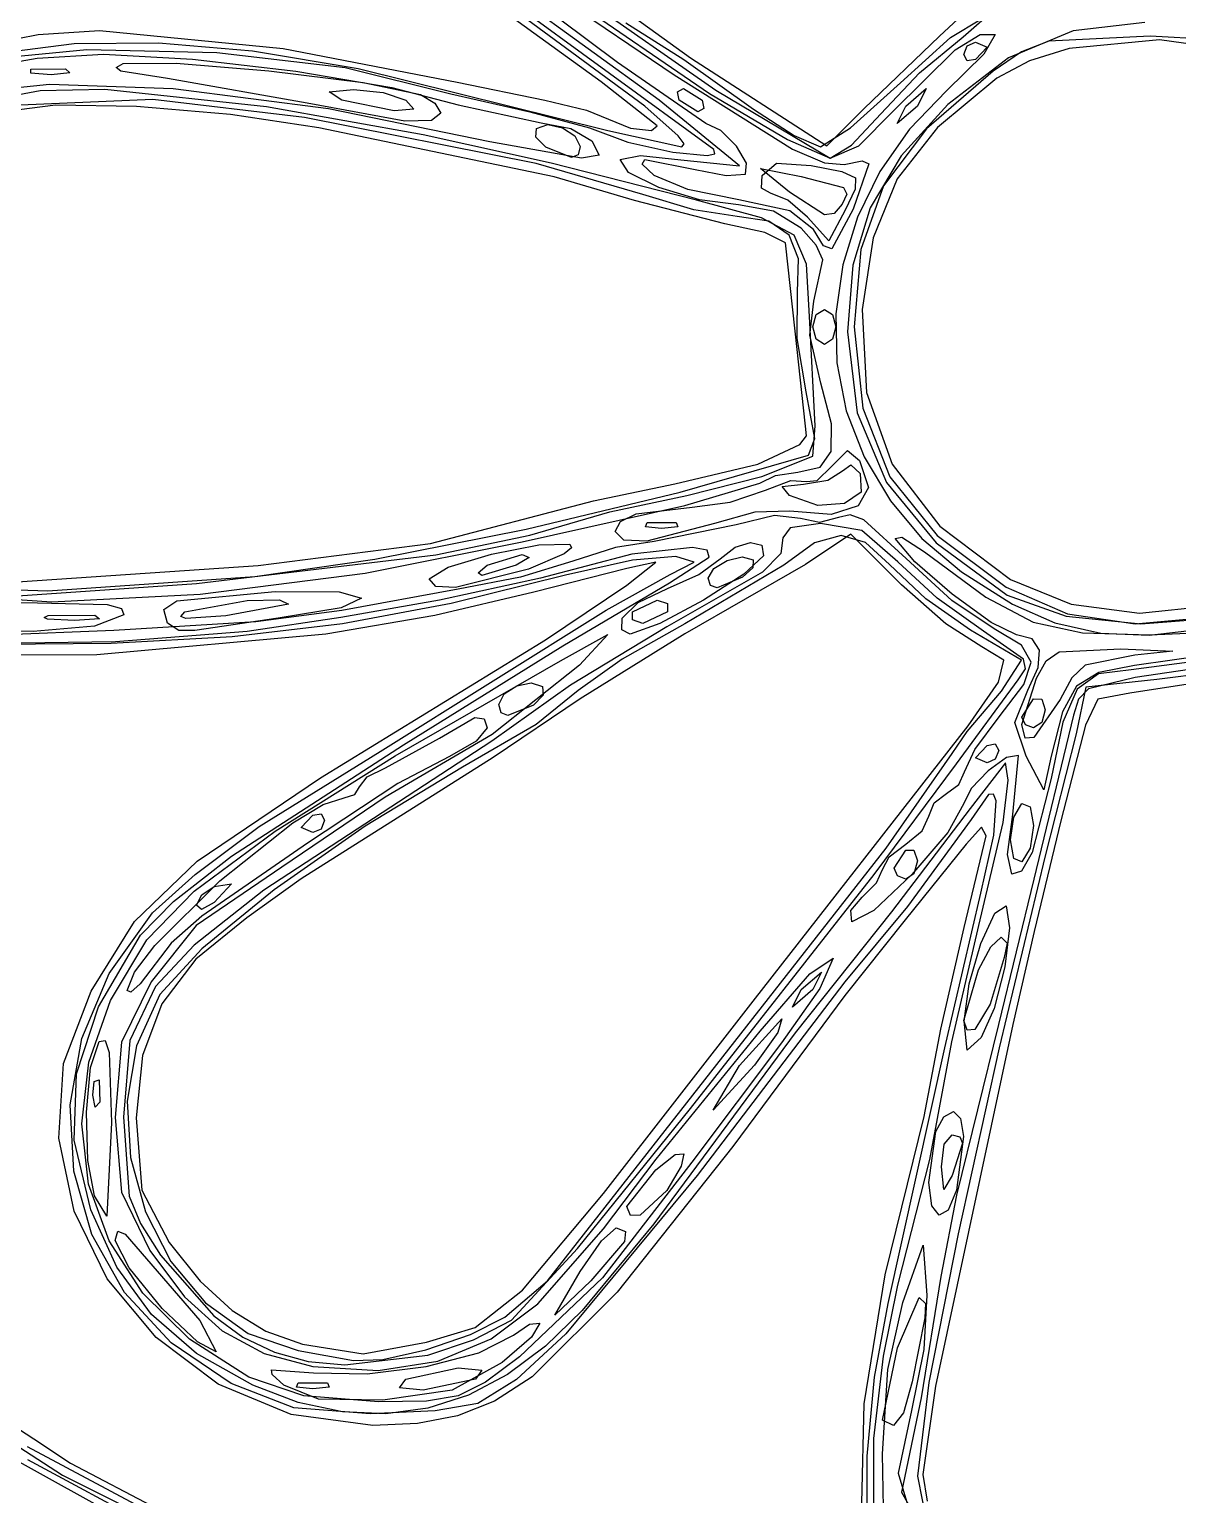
# Model space of a CAD drawing. Extents: x 3 to 111, y 1 to 177.
# Drawn here: x 28.11 to 55.99, y 115.44 to 151.02 of the extents above; entities that cross this region are included whole.
import ezdxf

# ---------------------------------------------------------------- set-up
doc = ezdxf.new("R2010")
doc.units = 0

msp = doc.modelspace()

# ---------------------------------------------------------------- linework, layer by layer
at = {"layer": 'Layer 1', "color": 4}
for p, q in [((41.992914, 149.738915), (36.027864, 154.062581)), ((44.732222, 148.102738), (37.017506, 153.720761)), ((39.652222, 153.113162), (44.777165, 149.541763)), ((39.638214, 152.706733), (43.763173, 149.915234)), ((40.931414, 152.65492), (44.167189, 150.325807)), ((42.388832, 150.212778), (40.03778, 151.976667)), ((40.587041, 152.224067), (44.625168, 149.455507)), ((50.210596, 150.850437), (51.357773, 151.921133)), ((43.056025, 149.153204), (39.788194, 151.553333)), ((43.404848, 149.294237), (39.899483, 151.835556)), ((50.785183, 150.837509), (51.928889, 151.839648)), ((50.478858, 150.815146), (51.229469, 151.271111)), ((26.872801, 150.609962), (28.324877, 150.890846)), ((28.324877, 150.890846), (29.81518, 150.986544)), ((29.81518, 150.986544), (34.272197, 150.550693)), ((42.592856, 151.176481), (44.003968, 150.280407)), ((48.368458, 149.086547), (50.210596, 150.850437)), ((49.726118, 149.960423), (50.785183, 150.837509)), ((50.585933, 150.521973), (51.192849, 150.888275)), ((51.192849, 150.888275), (51.557981, 150.889426)), ((51.557981, 150.889426), (51.283778, 150.414453)), ((53.449819, 150.977448), (51.884746, 150.320969)), ((55.319871, 150.847778), (52.860473, 150.725562)), ((55.193716, 151.181856), (53.449819, 150.977448)), ((57.818391, 150.716962), (55.319871, 150.847778)), ((26.81111, 150.2606), (29.507645, 150.525839)), ((27.360843, 150.441391), (29.201451, 150.674809)), ((29.201451, 150.674809), (31.248251, 150.691507)), ((29.507645, 150.525839), (32.66433, 150.455886)), ((31.248251, 150.691507), (33.534077, 150.490084)), ((33.534077, 150.490084), (36.091766, 150.06914)), ((34.272197, 150.550693), (38.497631, 149.73114)), ((49.07648, 149.017996), (50.585933, 150.521973)), ((49.260049, 149.718889), (50.478858, 150.815146)), ((50.8, 150.407788), (50.882903, 150.618871)), ((50.882903, 150.618871), (51.082222, 150.706667)), ((51.082222, 150.706667), (51.364444, 150.582212)), ((51.364444, 150.582212), (51.082222, 150.283333)), ((52.860473, 150.725562), (52.199197, 150.47216)), ((53.352705, 150.548376), (52.393654, 150.253195)), ((55.546136, 150.758113), (53.352705, 150.548376)), ((57.717996, 150.46755), (55.546136, 150.758113)), ((26.737368, 150.041089), (28.306202, 150.313525)), ((28.306202, 150.313525), (29.915556, 150.412154)), ((29.915556, 150.412154), (32.070159, 150.292725)), ((30.218699, 150.092172), (30.392711, 150.183175)), ((30.392711, 150.183175), (31.676254, 150.194896)), ((31.676254, 150.194896), (33.92757, 150.010105)), ((32.070159, 150.292725), (34.581248, 149.996618)), ((32.66433, 150.455886), (35.778415, 150.086002)), ((44.532316, 148.731111), (42.388832, 150.212778)), ((44.003968, 150.280407), (45.691789, 149.080962)), ((44.167189, 150.325807), (47.469527, 148.187831)), ((51.283778, 150.414453), (50.377485, 149.519538)), ((51.884746, 150.320969), (50.410847, 149.189615)), ((50.882903, 150.247942), (50.8, 150.407788)), ((50.8, 150.407788), (50.8, 150.407788)), ((51.082222, 150.283333), (50.882903, 150.247942)), ((52.199197, 150.47216), (51.514866, 150.001111)), ((52.393654, 150.253195), (51.604116, 149.829701)), ((28.146295, 150.045121), (28.992963, 150.055563)), ((28.146295, 150.045107), (28.146295, 150.045121)), ((28.149648, 149.948906), (28.146295, 150.045107)), ((28.645556, 149.915005), (28.149648, 149.948906)), ((29.096857, 149.960608), (28.645556, 149.915005)), ((28.992963, 150.055563), (29.096857, 149.960608)), ((30.336094, 150.00261), (30.218699, 150.092172)), ((31.467778, 149.820159), (30.336094, 150.00261)), ((34.854444, 149.220674), (31.467778, 149.820159)), ((33.92757, 150.010105), (36.214806, 149.725234)), ((34.581248, 149.996618), (36.911435, 149.600652)), ((35.778415, 150.086002), (38.34715, 149.451452)), ((36.091766, 150.06914), (42.154074, 148.563087)), ((43.763173, 149.915234), (46.642, 148.10951)), ((48.785913, 148.964684), (49.726118, 149.960423)), ((51.514866, 150.001111), (49.890921, 148.597135)), ((51.604116, 149.829701), (50.158429, 148.633037)), ((28.373907, 149.523868), (27.318279, 149.324946)), ((28.604868, 149.673893), (27.592284, 149.568441)), ((29.948085, 149.554361), (28.373907, 149.523868)), ((31.60061, 149.569493), (28.604868, 149.673893)), ((33.866667, 149.133077), (29.948085, 149.554361)), ((35.371591, 149.089496), (31.60061, 149.569493)), ((35.387895, 149.497685), (35.983333, 149.55362)), ((35.701111, 149.295556), (35.387895, 149.497685)), ((35.983333, 149.55362), (36.705646, 149.48421)), ((36.214806, 149.725234), (37.606111, 149.436712)), ((36.705646, 149.48421), (37.253333, 149.295556)), ((36.911435, 149.600652), (38.523333, 149.181648)), ((37.606111, 149.436712), (37.95492, 149.220338)), ((38.34715, 149.451452), (40.266166, 149.013333)), ((38.497631, 149.73114), (40.628409, 149.295556)), ((43.357117, 148.672852), (41.992914, 149.738915)), ((43.845273, 149.494875), (43.993356, 149.577778)), ((43.885556, 149.295556), (43.845273, 149.494875)), ((43.993356, 149.577778), (44.45, 149.295556)), ((44.625168, 149.455507), (46.521136, 148.33798)), ((44.777165, 149.541763), (47.554165, 147.884444)), ((48.050074, 148.622632), (49.260049, 149.718889)), ((49.260049, 149.718889), (49.260049, 149.718889)), ((49.388889, 149.154444), (49.881336, 149.577778)), ((50.377485, 149.519538), (49.482807, 148.596265)), ((49.881336, 149.577778), (49.671111, 149.154444)), ((28.745699, 149.173481), (27.546137, 149.024659)), ((31.108609, 149.30979), (27.900797, 149.172011)), ((30.712311, 149.140078), (28.745699, 149.173481)), ((32.993469, 148.948425), (30.712311, 149.140078)), ((34.790784, 148.874328), (31.108609, 149.30979)), ((37.676667, 148.452541), (33.866667, 149.133077)), ((37.23199, 148.786177), (34.854444, 149.220674)), ((34.854444, 149.220674), (34.854444, 149.220674)), ((39.295183, 148.287675), (35.371591, 149.089496)), ((36.971111, 149.037492), (35.701111, 149.295556)), ((35.701111, 149.295556), (35.701111, 149.295556)), ((37.445871, 149.08108), (36.971111, 149.037492)), ((37.253333, 149.295556), (37.445871, 149.08108)), ((37.95492, 149.220338), (38.1, 148.983138)), ((38.523333, 149.181648), (40.534889, 148.743498)), ((40.628409, 149.295556), (41.641889, 149.049771)), ((43.864951, 148.430785), (43.056025, 149.153204)), ((45.351666, 147.704243), (43.404848, 149.294237)), ((44.3422, 149.013333), (43.885556, 149.295556)), ((43.885556, 149.295556), (43.885556, 149.295556)), ((44.490283, 149.096236), (44.3422, 149.013333)), ((44.45, 149.295556), (44.490283, 149.096236)), ((45.691789, 149.080962), (46.68252, 148.435241)), ((47.469527, 148.187831), (48.368458, 149.086547)), ((48.368458, 149.086547), (48.368458, 149.086547)), ((49.671111, 149.154444), (49.178664, 148.731111)), ((49.178664, 148.731111), (49.388889, 149.154444)), ((50.410847, 149.189615), (49.274926, 147.947029)), ((49.388889, 149.154444), (49.388889, 149.154444)), ((35.136667, 148.622495), (32.993469, 148.948425)), ((40.415708, 147.755331), (34.790784, 148.874328)), ((37.87592, 148.804171), (37.23199, 148.786177)), ((38.1, 148.983138), (37.87592, 148.804171)), ((40.266166, 149.013333), (41.712348, 148.623373)), ((40.424334, 148.60951), (40.699278, 148.701805)), ((40.534889, 148.743498), (41.261475, 148.6104)), ((40.699278, 148.701805), (41.052349, 148.625771)), ((41.641889, 149.049771), (42.709704, 148.619578)), ((44.898567, 148.562787), (44.532316, 148.731111)), ((48.071166, 148.201765), (48.785913, 148.964684)), ((48.246659, 148.191074), (49.07648, 149.017996)), ((48.785913, 148.964684), (48.785913, 148.964684)), ((40.854164, 147.438585), (35.136667, 148.622495)), ((40.781111, 147.769975), (37.676667, 148.452541)), ((40.411167, 148.397262), (40.424334, 148.60951)), ((40.648173, 148.155632), (40.411167, 148.397262)), ((41.052349, 148.625771), (41.356995, 148.433106)), ((41.261475, 148.6104), (41.768889, 148.307778)), ((41.356995, 148.433106), (41.486667, 148.175512)), ((41.712348, 148.623373), (42.643614, 148.280535)), ((42.154074, 148.563087), (43.95192, 148.166667)), ((42.709704, 148.619578), (43.220379, 148.556243)), ((43.220379, 148.556243), (43.357117, 148.672852)), ((44.006741, 148.234882), (43.864951, 148.430785)), ((45.276346, 148.179429), (44.898567, 148.562787)), ((46.68252, 148.435241), (47.320702, 148.166667)), ((47.320702, 148.166667), (48.050074, 148.622632)), ((49.482807, 148.596265), (48.760704, 147.567389)), ((49.890921, 148.597135), (48.851088, 147.213177)), ((50.158429, 148.633037), (49.181429, 147.385149)), ((41.516963, 147.884444), (39.295183, 148.287675)), ((41.272287, 147.901592), (40.648173, 148.155643)), ((40.648173, 148.155643), (40.648173, 148.155632)), ((41.486667, 148.175512), (41.432477, 147.972598)), ((41.768889, 148.307778), (41.942137, 147.96342)), ((42.643614, 148.280535), (43.731052, 148.032296)), ((43.731052, 148.032296), (44.564106, 147.949437)), ((43.95192, 148.166667), (44.006741, 148.234882)), ((44.564106, 147.949437), (44.756941, 147.992143)), ((44.756941, 147.992143), (44.732222, 148.102738)), ((45.523116, 147.763462), (45.276346, 148.179429)), ((46.521136, 148.33798), (47.554492, 147.884444)), ((46.642, 148.10951), (47.41795, 147.771628)), ((47.554165, 147.884444), (48.071166, 148.201765)), ((47.554492, 147.884444), (48.246659, 148.191074)), ((43.005968, 147.008878), (40.415708, 147.755331)), ((44.308889, 146.867158), (40.781111, 147.769975)), ((41.432477, 147.972598), (41.272287, 147.901592)), ((41.942137, 147.96342), (41.516963, 147.884444)), ((42.45781, 147.857532), (42.950152, 147.953224)), ((42.659728, 147.539445), (42.45781, 147.857532)), ((42.950152, 147.953224), (43.927116, 147.848755)), ((42.9912, 147.742627), (43.057125, 147.857158)), ((43.282116, 147.4685), (42.9912, 147.742627)), ((43.057125, 147.857158), (44.280376, 147.610398)), ((43.927116, 147.848755), (45.351666, 147.704243)), ((45.496342, 147.497306), (45.523116, 147.763462)), ((46.566667, 147.06033), (45.861111, 147.634774)), ((45.861111, 147.634774), (46.848889, 147.444418)), ((45.902713, 147.467757), (46.252543, 147.765613)), ((46.252543, 147.765613), (47.093299, 147.71254)), ((47.093299, 147.71254), (47.836378, 147.567168)), ((47.41795, 147.771628), (47.897519, 147.733388)), ((47.897519, 147.733388), (48.330254, 147.827422)), ((48.496343, 147.749891), (48.115101, 146.648909)), ((48.330254, 147.827422), (48.496343, 147.749891)), ((49.274926, 147.947029), (48.522531, 146.684756)), ((42.803984, 146.860336), (40.854164, 147.438585)), ((43.396005, 147.176852), (42.659728, 147.539445)), ((44.102263, 147.131312), (43.282116, 147.4685)), ((44.280376, 147.610398), (45.031727, 147.464134)), ((45.031727, 147.464134), (45.496342, 147.497306)), ((45.888456, 147.158762), (45.902713, 147.467757)), ((46.848889, 147.444418), (47.877968, 147.17292)), ((47.836378, 147.567168), (48.165562, 147.4109)), ((48.165562, 147.4109), (48.163911, 147.133854)), ((48.760704, 147.567389), (48.217054, 146.459052)), ((49.181429, 147.385149), (48.597615, 145.956563)), ((44.24827, 146.63065), (43.005968, 147.008878)), ((44.381516, 146.879105), (43.396005, 147.176852)), ((45.336237, 146.87951), (44.102263, 147.131312)), ((46.108451, 147.037778), (45.888456, 147.158762)), ((46.523855, 146.868081), (46.108451, 147.037778)), ((47.413452, 146.512781), (46.566667, 147.06033)), ((46.566667, 147.06033), (46.566667, 147.06033)), ((47.959214, 147.01382), (47.848272, 146.774332)), ((47.877968, 147.17292), (47.959214, 147.01382)), ((48.163911, 147.133854), (47.914481, 146.626148)), ((48.851088, 147.213177), (48.298341, 145.670964)), ((44.998911, 146.290592), (42.803984, 146.860336)), ((45.299746, 146.473333), (44.24827, 146.63065)), ((45.88621, 146.440825), (44.308889, 146.867158)), ((45.331132, 146.755556), (44.381516, 146.879105)), ((46.178275, 146.60145), (45.331132, 146.755556)), ((46.571022, 146.608246), (45.336237, 146.87951)), ((46.848889, 146.191111), (46.178275, 146.60145)), ((47.001989, 146.460086), (46.523855, 146.868081)), ((47.149049, 146.157592), (46.571022, 146.608246)), ((47.914481, 146.626148), (47.524791, 145.882397)), ((48.115101, 146.648909), (47.593984, 145.690615)), ((47.848272, 146.774332), (47.652231, 146.549142)), ((48.522531, 146.684756), (48.106027, 145.294708)), ((45.96787, 146.083485), (44.998911, 146.290592)), ((46.061672, 146.361707), (45.299746, 146.473333)), ((46.683987, 146.01875), (45.88621, 146.440825)), ((46.55561, 146.022239), (46.061672, 146.361707)), ((47.524791, 145.882397), (47.001989, 146.460086)), ((47.001989, 146.460086), (47.001989, 146.460086)), ((47.652231, 146.549142), (47.413452, 146.512781)), ((48.217054, 146.459052), (47.857734, 145.297395)), ((46.470638, 145.835943), (45.96787, 146.083485)), ((46.787022, 145.448049), (46.55561, 146.022239)), ((46.980009, 145.315011), (46.683987, 146.01875)), ((47.216962, 145.779333), (46.848889, 146.191111)), ((47.395077, 145.76277), (47.149049, 146.157592)), ((47.149049, 146.157592), (47.149049, 146.157592)), ((48.597615, 145.956563), (48.331481, 144.217805)), ((46.700877, 143.688139), (46.470638, 145.835943)), ((47.377348, 145.424008), (47.216962, 145.779333)), ((47.593984, 145.690615), (47.395077, 145.76277)), ((48.298341, 145.670964), (48.135653, 143.792222)), ((46.761372, 144.632257), (46.787022, 145.448049)), ((47.052066, 144.043685), (46.980009, 145.315011)), ((47.155086, 144.419726), (47.377348, 145.424008)), ((47.857734, 145.297395), (47.688621, 144.10856)), ((48.106027, 145.294708), (47.977778, 143.668798)), ((46.756865, 143.513456), (46.761372, 144.632257)), ((47.06349, 143.588017), (47.155086, 144.419726)), ((47.131111, 143.792222), (47.214014, 144.091201)), ((47.214014, 144.091201), (47.413333, 144.215556)), ((47.413333, 144.215556), (47.612653, 144.091201)), ((47.612653, 144.091201), (47.695556, 143.792222)), ((47.688621, 144.10856), (47.715592, 142.91869)), ((48.331481, 144.217805), (48.437491, 142.202985)), ((47.193177, 141.393333), (47.052066, 144.043685)), ((47.214014, 143.493243), (47.131111, 143.792222)), ((47.131111, 143.792222), (47.131111, 143.792222)), ((47.695556, 143.792222), (47.612653, 143.493243)), ((48.135653, 143.792222), (48.34661, 141.818058)), ((46.953458, 141.381311), (46.700877, 143.688139)), ((46.971545, 142.213274), (46.756865, 143.513456)), ((47.328147, 142.43037), (47.06349, 143.588017)), ((47.413333, 143.368889), (47.214014, 143.493243)), ((47.612653, 143.493243), (47.413333, 143.368889)), ((47.977778, 143.668798), (48.209578, 141.710186)), ((47.715592, 142.91869), (47.944525, 141.753926)), ((47.583026, 141.440485), (47.328147, 142.43037)), ((47.185786, 141.085097), (46.971545, 142.213274)), ((48.437491, 142.202985), (49.061654, 140.458515)), ((47.944525, 141.753926), (48.381296, 140.64041)), ((48.209578, 141.710186), (48.918772, 140.015404)), ((48.34661, 141.818058), (49.005466, 140.151895)), ((46.978927, 141.149861), (46.953458, 141.381311)), ((47.131111, 140.650491), (47.193177, 141.393333)), ((47.580292, 140.768333), (47.583026, 141.440485)), ((45.798288, 140.462691), (46.815062, 140.93565)), ((46.815062, 140.93565), (46.978927, 141.149861)), ((47.025046, 140.678425), (47.185786, 141.085097)), ((43.911376, 139.777422), (47.025046, 140.678425)), ((45.897202, 140.156602), (47.131111, 140.650491)), ((47.312718, 140.385717), (47.580292, 140.768333)), ((47.588664, 140.404624), (47.974248, 140.791514)), ((47.974248, 140.791514), (48.266821, 140.545292)), ((48.266821, 140.545292), (48.482547, 139.895119)), ((48.381296, 140.64041), (49.016455, 139.565919)), ((43.782321, 139.980825), (45.798288, 140.462691)), ((45.847, 139.996906), (46.229631, 140.185856)), ((46.229631, 140.185856), (46.773078, 140.264444)), ((46.773078, 140.264444), (47.312718, 140.385717)), ((47.23937, 140.06601), (47.588664, 140.404624)), ((47.49586, 140.072662), (47.855288, 140.294574)), ((47.855288, 140.294574), (48.0576, 140.443492)), ((48.0576, 140.443492), (48.280379, 140.23147)), ((48.280379, 140.23147), (48.310576, 139.782692)), ((49.061654, 140.458515), (50.220082, 138.955039)), ((41.806766, 139.567847), (43.782321, 139.980825)), ((44.026667, 139.45285), (45.847, 139.996906)), ((44.072192, 139.7), (45.897202, 140.156602)), ((45.130171, 139.538825), (45.980457, 139.829856)), ((45.980457, 139.829856), (46.601986, 140.062145)), ((46.387807, 139.917926), (46.902788, 139.977901)), ((46.566667, 139.7), (46.387807, 139.917926)), ((46.601986, 140.062145), (46.977294, 140.041966)), ((46.902788, 139.977901), (47.49586, 140.072662)), ((46.977294, 140.041966), (47.23937, 140.06601)), ((48.482547, 139.895119), (48.235053, 139.446449)), ((48.918772, 140.015404), (50.126047, 138.550343)), ((49.005466, 140.151895), (50.151196, 138.726973)), ((37.849157, 138.537716), (41.806766, 139.567847)), ((40.075556, 138.577091), (44.026667, 139.45285)), ((40.174367, 138.885765), (43.911376, 139.777422)), ((42.201657, 139.30407), (44.072192, 139.7)), ((44.204876, 139.417778), (45.130171, 139.538825)), ((47.253115, 139.454745), (46.566667, 139.7)), ((46.566667, 139.7), (46.566667, 139.7)), ((47.901286, 139.503046), (47.253115, 139.454745)), ((48.310576, 139.782692), (47.901286, 139.503046)), ((49.016455, 139.565919), (49.780814, 138.658573)), ((40.259832, 138.733091), (42.201657, 139.30407)), ((42.466376, 139.067975), (42.844077, 139.255501)), ((42.844077, 139.255501), (44.204876, 139.417778)), ((45.728092, 139.291941), (44.748727, 139.019528)), ((46.205306, 139.212756), (45.275249, 138.990465)), ((46.575672, 139.317199), (45.728092, 139.291941)), ((46.834761, 139.143119), (46.205306, 139.212756)), ((47.580657, 139.240177), (46.575672, 139.317199)), ((47.291312, 139.045454), (46.834761, 139.143119)), ((47.754591, 139.162988), (47.291312, 139.045454)), ((48.235053, 139.446449), (47.580657, 139.240177)), ((48.036342, 139.231297), (47.754591, 139.162988)), ((48.369642, 139.109463), (48.036342, 139.231297)), ((49.398487, 138.169955), (48.369642, 139.109463)), ((36.502547, 138.154299), (40.174367, 138.885765)), ((42.333333, 138.823138), (42.466376, 139.067975)), ((42.545233, 138.617586), (42.333333, 138.823138)), ((42.333333, 138.823138), (42.333333, 138.823138)), ((43.067552, 138.939709), (43.109444, 139.040243)), ((43.462222, 138.897893), (43.067552, 138.939709)), ((44.748727, 139.019528), (43.099683, 138.588406)), ((43.109444, 139.040243), (43.815, 139.040243)), ((43.109444, 139.040243), (43.109444, 139.040243)), ((45.275249, 138.990465), (43.285026, 138.583498)), ((43.856892, 138.939709), (43.462222, 138.897893)), ((43.815, 139.040243), (43.856892, 138.939709)), ((46.583864, 138.915396), (46.404361, 138.668184)), ((47.320206, 139.017708), (46.583864, 138.915396)), ((48.05231, 138.763948), (46.956712, 138.022465)), ((48.320126, 138.849907), (47.320206, 139.017708)), ((49.284331, 137.531927), (48.05231, 138.763948)), ((49.195519, 138.089699), (48.320126, 138.849907)), ((50.220082, 138.955039), (51.928889, 137.663199)), ((33.668569, 138.002834), (37.849157, 138.537716)), ((36.266417, 137.811757), (40.075556, 138.577091)), ((37.97785, 138.259032), (40.259832, 138.733091)), ((39.330806, 138.274053), (40.480227, 138.499192)), ((40.480227, 138.499192), (41.232153, 138.514839)), ((41.272365, 138.427738), (41.097142, 138.285485)), ((41.232153, 138.514839), (41.272365, 138.427738)), ((42.34057, 138.438974), (41.309471, 138.108879)), ((43.285026, 138.583498), (42.34057, 138.438974)), ((43.099683, 138.588406), (42.545233, 138.617586)), ((44.209049, 138.439832), (42.738563, 138.272149)), ((44.566411, 138.372309), (44.209049, 138.439832)), ((44.885314, 138.162213), (45.2438, 138.447454)), ((45.2438, 138.447454), (45.623443, 138.560901)), ((45.623443, 138.560901), (45.897125, 138.493581)), ((45.897125, 138.493581), (45.937729, 138.236517)), ((46.404361, 138.668184), (46.35834, 138.292879)), ((47.173207, 138.54842), (46.425556, 138.006622)), ((47.818565, 138.731189), (47.173207, 138.54842)), ((48.410292, 138.555194), (47.818565, 138.731189)), ((48.997052, 138.020704), (48.410292, 138.555194)), ((49.134852, 138.658987), (49.295528, 138.689284)), ((49.609411, 138.0906), (49.134852, 138.658987)), ((49.295528, 138.689284), (49.840408, 138.330392)), ((49.780814, 138.658573), (50.744876, 137.848311)), ((50.126047, 138.550343), (51.852093, 137.28089)), ((50.151196, 138.726973), (51.822776, 137.476529)), ((32.173333, 137.563479), (37.97785, 138.259032)), ((33.584444, 137.733865), (36.502547, 138.154299)), ((38.278464, 137.96044), (39.330806, 138.274053)), ((39.228889, 138.006667), (40.075556, 138.264731)), ((40.249242, 138.191841), (39.934444, 138.006667)), ((41.309471, 138.108879), (40.040266, 137.718427)), ((40.075556, 138.264731), (40.249242, 138.191841)), ((41.097142, 138.285485), (40.231706, 137.91434)), ((42.738563, 138.272149), (40.522833, 137.69156)), ((42.754978, 138.132099), (41.12645, 137.767396)), ((42.615556, 137.525458), (43.321111, 138.083183)), ((43.321111, 138.083183), (42.615556, 137.930179)), ((43.807561, 138.218765), (42.754978, 138.132099)), ((43.654591, 137.580965), (44.619366, 138.205731)), ((43.669814, 137.780262), (44.255281, 138.077891)), ((44.255281, 138.077891), (43.807561, 138.218765)), ((44.369448, 137.782277), (44.885314, 138.162213)), ((44.619366, 138.205731), (44.566411, 138.372309)), ((44.730246, 137.927061), (45.053018, 138.117404)), ((45.053018, 138.117404), (45.417475, 138.207375)), ((45.417475, 138.207375), (45.681666, 138.139071)), ((45.937729, 138.236517), (45.457292, 137.78868)), ((45.681666, 138.139071), (45.674897, 137.946755)), ((46.35834, 138.292879), (45.913212, 137.838473)), ((50.150829, 137.203706), (49.195519, 138.089699)), ((50.510931, 137.15001), (49.398487, 138.169955)), ((50.513954, 137.306712), (49.609411, 138.0906)), ((49.840408, 138.330392), (51.330343, 137.232745)), ((27.828198, 137.605287), (33.668569, 138.002834)), ((28.562872, 137.386055), (33.584444, 137.733865)), ((32.263668, 137.307859), (36.266417, 137.811757)), ((33.584444, 137.733865), (33.584444, 137.733865)), ((33.668569, 138.002834), (33.668569, 138.002834)), ((37.817778, 137.679371), (38.278464, 137.96044)), ((37.981815, 137.48783), (37.817778, 137.679371)), ((37.817778, 137.679371), (37.817778, 137.679371)), ((40.522833, 137.69156), (38.067158, 137.16)), ((41.12645, 137.767396), (38.349172, 137.074585)), ((40.231706, 137.91434), (38.456372, 137.464853)), ((40.040266, 137.718427), (38.523339, 137.428774)), ((39.012385, 137.819132), (39.228889, 138.006667)), ((39.097261, 137.756621), (39.012385, 137.819132)), ((39.934444, 138.006667), (39.097261, 137.756621)), ((39.228889, 138.006667), (39.228889, 138.006667)), ((42.615556, 137.930179), (40.357778, 137.349464)), ((42.117591, 136.911839), (43.669814, 137.780262)), ((45.913212, 137.838473), (43.587089, 136.509588)), ((43.605715, 137.443007), (44.369448, 137.782277)), ((46.956712, 138.022465), (44.026667, 136.342224)), ((46.425556, 138.006622), (44.026667, 136.582762)), ((45.457292, 137.78868), (44.477897, 137.158266)), ((44.591111, 137.694244), (44.730246, 137.927061)), ((44.647916, 137.514608), (44.591111, 137.694249)), ((44.591111, 137.694249), (44.591111, 137.694244)), ((45.429605, 137.713415), (44.812464, 137.458056)), ((45.674897, 137.946755), (45.429605, 137.713415)), ((49.877098, 137.192881), (48.997052, 138.020704)), ((50.744876, 137.848311), (51.979144, 137.065069)), ((27.089649, 137.431991), (28.562872, 137.386055)), ((27.358361, 137.230208), (32.173333, 137.563487)), ((31.695138, 137.145483), (34.082087, 137.370227)), ((32.173333, 137.563487), (32.173333, 137.563479)), ((34.082087, 137.370227), (35.638157, 137.364125)), ((35.638157, 137.364125), (36.173254, 137.20926)), ((38.523339, 137.428774), (35.701117, 136.90425)), ((40.357778, 137.349464), (37.960392, 136.784427)), ((38.456372, 137.464853), (37.981815, 137.48783)), ((40.64, 136.195562), (42.615556, 137.525458)), ((41.063333, 136.048129), (43.654591, 137.580965)), ((42.895486, 137.103508), (43.605715, 137.443007)), ((44.812464, 137.458056), (44.647916, 137.514608)), ((50.36525, 136.581664), (49.284331, 137.531927)), ((51.822776, 137.476529), (53.319757, 136.829467)), ((51.928889, 137.663199), (53.401108, 137.057541)), ((26.041532, 137.299581), (28.658357, 137.119199)), ((26.567711, 137.120369), (28.313851, 137.092831)), ((28.313851, 137.092831), (30.00532, 137.056776)), ((28.658357, 137.119199), (32.263668, 137.307859)), ((30.00532, 137.056776), (30.346132, 136.958953)), ((30.346132, 136.958953), (30.407867, 136.799884)), ((31.375235, 136.933072), (31.695138, 137.145483)), ((31.891111, 136.875365), (33.397747, 137.151021)), ((34.407594, 137.058648), (32.878889, 136.778334)), ((33.397747, 137.151021), (34.186396, 137.16698)), ((35.680076, 136.973658), (34.151319, 136.725344)), ((34.186396, 137.16698), (34.407594, 137.058648)), ((38.067158, 137.16), (35.674015, 136.741467)), ((36.173254, 137.20926), (35.680076, 136.973658)), ((38.349172, 137.074585), (35.718247, 136.586239)), ((42.508257, 136.723016), (42.895486, 137.103508)), ((42.756667, 136.877778), (43.354422, 137.16)), ((43.354422, 137.16), (43.602165, 137.077097)), ((44.477897, 137.158266), (43.417728, 136.59087)), ((43.602165, 137.077097), (43.603333, 136.877778)), ((50.962862, 136.426778), (49.877098, 137.192881)), ((51.274766, 136.409382), (50.150829, 137.203706)), ((51.53397, 136.459886), (50.510931, 137.15001)), ((51.465246, 136.612549), (50.513954, 137.306712)), ((51.330343, 137.232745), (52.47942, 136.626323)), ((51.852093, 137.28089), (53.286721, 136.767607)), ((51.979144, 137.065069), (53.010849, 136.610474)), ((53.401108, 137.057541), (55.060887, 136.844056)), ((55.060887, 136.844056), (56.772057, 137.024095)), ((28.470295, 136.740052), (28.571709, 136.78947)), ((28.556835, 136.700437), (28.470295, 136.740052)), ((29.21, 136.666732), (28.556835, 136.700437)), ((28.571709, 136.789465), (29.700598, 136.795166)), ((28.571709, 136.78947), (28.571709, 136.789465)), ((29.81978, 136.706809), (29.21, 136.666732)), ((30.407867, 136.799884), (29.694171, 136.526233)), ((29.700598, 136.795166), (29.81978, 136.706809)), ((33.608737, 136.636211), (30.163369, 136.42239)), ((31.463268, 136.602851), (31.375235, 136.933072)), ((31.737764, 136.420199), (31.463268, 136.602851)), ((31.463268, 136.602851), (31.463268, 136.602851)), ((31.788058, 136.763536), (31.891111, 136.875365)), ((31.91537, 136.710379), (31.788058, 136.763536)), ((31.891111, 136.875365), (31.891111, 136.875365)), ((32.878889, 136.778334), (31.91537, 136.710379)), ((34.151319, 136.725344), (32.12653, 136.419847)), ((35.674015, 136.741467), (33.403625, 136.395083)), ((35.701117, 136.90425), (33.608737, 136.636211)), ((37.960392, 136.784427), (35.312905, 136.330984)), ((36.628674, 133.483866), (42.117591, 136.911839)), ((42.498256, 136.43918), (42.508257, 136.723016)), ((42.508257, 136.723016), (42.508257, 136.723016)), ((42.757835, 136.678458), (42.756667, 136.877778)), ((42.756667, 136.877778), (42.756667, 136.877778)), ((43.005578, 136.595556), (42.757835, 136.678458)), ((43.603333, 136.877778), (43.005578, 136.595556)), ((52.080047, 136.313333), (51.465246, 136.612549)), ((52.47942, 136.626323), (53.676747, 136.367671)), ((53.010849, 136.610474), (54.126793, 136.359331)), ((53.286721, 136.767607), (55.092882, 136.581059)), ((53.319757, 136.829467), (54.962031, 136.583149)), ((54.962031, 136.583149), (56.648706, 136.74028)), ((55.092882, 136.581059), (56.936092, 136.725136)), ((30.163369, 136.42239), (25.754513, 136.247178)), ((28.205623, 136.397557), (26.583869, 136.433076)), ((29.694171, 136.526233), (28.205623, 136.397557)), ((35.312905, 136.330984), (29.748678, 135.827874)), ((33.035006, 136.272367), (30.100784, 136.102979)), ((33.403625, 136.395083), (30.201461, 136.150014)), ((32.12653, 136.419847), (31.737764, 136.420199)), ((35.718247, 136.586239), (33.035006, 136.272367)), ((41.008958, 135.683385), (42.158991, 136.323434)), ((43.587089, 136.509588), (41.249129, 135.097176)), ((42.158991, 136.323434), (41.470052, 135.579062)), ((44.026667, 136.342224), (41.486667, 134.766916)), ((42.694967, 136.332087), (42.498256, 136.43918)), ((44.026667, 136.582762), (42.508395, 135.725582)), ((43.417728, 136.59087), (42.694967, 136.332087)), ((51.233979, 136.027064), (50.36525, 136.581664)), ((52.19512, 135.704625), (50.962862, 136.426778)), ((52.24593, 135.725025), (51.274766, 136.409382)), ((52.199416, 136.067406), (51.53397, 136.459886)), ((52.461254, 136.218274), (52.080047, 136.313333)), ((53.676747, 136.367671), (55.311432, 136.313333)), ((54.126793, 136.359331), (55.298939, 136.306197)), ((55.298939, 136.306197), (56.499248, 136.445632)), ((55.311432, 136.313333), (57.141405, 136.396916)), ((30.100784, 136.102979), (26.317608, 136.076162)), ((30.201461, 136.150014), (26.699361, 136.099076)), ((35.182457, 132.845917), (40.64, 136.195562)), ((37.198054, 133.64856), (41.063333, 136.048129)), ((51.770414, 135.698838), (51.233979, 136.027064)), ((52.437703, 135.653671), (52.199416, 136.067406)), ((52.636159, 135.948124), (52.461254, 136.218274)), ((52.600241, 135.525428), (52.636159, 135.948124)), ((52.800068, 135.684326), (53.116729, 135.906079)), ((53.116729, 135.906079), (54.61, 135.978039)), ((54.61, 135.978039), (55.869886, 135.921185)), ((57.336769, 135.917977), (54.939342, 135.569627)), ((55.869886, 135.921185), (54.9506, 135.82317)), ((29.748678, 135.827874), (26.348161, 135.816481)), ((36.990853, 133.381927), (41.008958, 135.683385)), ((41.470052, 135.579062), (39.348256, 133.893583)), ((42.508395, 135.725582), (41.434108, 134.962584)), ((51.636662, 135.16575), (51.770414, 135.698838)), ((51.716003, 134.950646), (52.19512, 135.704625)), ((52.292602, 135.48788), (52.24593, 135.725025)), ((52.255166, 135.109853), (52.437703, 135.653671)), ((52.563889, 135.267088), (52.800068, 135.684326)), ((53.741378, 135.577281), (53.422984, 135.270324)), ((54.9506, 135.82317), (53.741378, 135.577281)), ((54.939342, 135.569627), (54.07421, 135.398486)), ((56.988783, 135.743129), (54.857769, 135.466672)), ((57.316695, 135.629642), (54.958149, 135.277933)), ((50.623202, 133.181296), (52.117594, 135.220727)), ((52.117594, 135.220727), (52.292602, 135.48788)), ((52.211111, 134.140403), (52.563889, 135.267088)), ((52.348977, 134.97273), (52.600241, 135.525428)), ((53.422984, 135.270324), (53.134441, 134.745151)), ((54.07421, 135.398486), (53.537323, 135.071427)), ((54.065852, 135.37224), (53.547949, 134.994796)), ((55.487841, 135.233585), (53.763333, 135.043333)), ((54.958149, 135.277933), (53.823104, 135.005533)), ((54.857769, 135.466672), (54.065852, 135.37224)), ((56.836262, 135.210065), (54.827043, 134.903797)), ((57.741893, 135.515807), (55.487841, 135.233585)), ((41.249129, 135.097176), (39.340496, 133.732818)), ((39.511111, 134.628856), (39.640783, 134.88645)), ((39.640783, 134.88645), (39.945429, 135.079115)), ((39.945429, 135.079115), (40.2985, 135.15515)), ((40.2985, 135.15515), (40.573444, 135.062855)), ((40.586606, 134.850606), (40.349605, 134.608976)), ((41.434108, 134.962584), (40.415251, 134.14177)), ((40.573444, 135.062855), (40.586606, 134.850606)), ((50.877332, 133.970976), (51.716003, 134.950646)), ((50.905653, 134.10475), (51.636662, 135.16575)), ((51.658142, 134.327124), (52.255166, 135.109853)), ((52.033694, 134.188282), (52.348977, 134.97273)), ((53.537323, 135.071427), (53.196448, 134.444778)), ((53.547949, 134.994796), (53.200409, 134.193119)), ((53.763333, 135.043333), (53.523707, 133.914444)), ((53.823104, 135.005533), (53.58673, 134.757764)), ((54.827043, 134.903797), (54.053742, 134.759218)), ((41.486667, 134.766916), (39.37, 133.336815)), ((39.565301, 134.425943), (39.511111, 134.628856)), ((39.511111, 134.628856), (39.511111, 134.628856)), ((40.349605, 134.608976), (39.725491, 134.354935)), ((52.211111, 134.321121), (52.493333, 134.761111)), ((52.493333, 134.761111), (52.692653, 134.755053)), ((53.134441, 134.745151), (52.497203, 133.821407)), ((52.692653, 134.755053), (52.775556, 134.495546)), ((52.775556, 134.495546), (52.692653, 134.184803)), ((53.58673, 134.757764), (53.46056, 134.368475)), ((54.053742, 134.759218), (53.753904, 134.126111)), ((38.067505, 133.812156), (38.927726, 134.312848)), ((40.415251, 134.14177), (38.630744, 133.102869)), ((38.927726, 134.312848), (39.152246, 134.281233)), ((39.152246, 134.281233), (39.228889, 134.059343)), ((39.725491, 134.354935), (39.565301, 134.425943)), ((51.06492, 133.530804), (51.658142, 134.327124)), ((52.315835, 133.374234), (52.033694, 134.188282)), ((52.294014, 134.133565), (52.211111, 134.321121)), ((52.211111, 134.321121), (52.211111, 134.321121)), ((52.289541, 133.811991), (52.211111, 134.140403)), ((52.211111, 134.140403), (52.211111, 134.140403)), ((52.493333, 134.055556), (52.294014, 134.133565)), ((52.692653, 134.184803), (52.493333, 134.055556)), ((53.46056, 134.368475), (52.497883, 130.386667)), ((53.196448, 134.444778), (52.919353, 133.374864)), ((53.200409, 134.193119), (52.919576, 132.825987)), ((53.753904, 134.126111), (53.15609, 131.797778)), ((39.348256, 133.893583), (36.752874, 132.378828)), ((36.759444, 133.087581), (38.067505, 133.812156)), ((39.228889, 134.059343), (38.959455, 133.738898)), ((45.681132, 127.423333), (50.905653, 134.10475)), ((50.517778, 133.437743), (50.877332, 133.970976)), ((52.497203, 133.821407), (52.289541, 133.811991)), ((53.523707, 133.914444), (52.776972, 130.951111)), ((33.020974, 130.946245), (37.198054, 133.64856)), ((33.69168, 131.6654), (36.628674, 133.483866)), ((39.340496, 133.732818), (33.808199, 130.122456)), ((38.959455, 133.738898), (38.311667, 133.35946)), ((48.910796, 131.14127), (50.517778, 133.437743)), ((50.811475, 132.988372), (51.06492, 133.530804)), ((51.082222, 133.333343), (51.364444, 133.632222)), ((51.364444, 133.632222), (51.563764, 133.667614)), ((51.563764, 133.667614), (51.646667, 133.507768)), ((51.646667, 133.507768), (51.563764, 133.296685)), ((34.076663, 131.552772), (36.990853, 133.381927)), ((39.37, 133.336815), (34.713333, 130.39563)), ((38.630744, 133.102869), (36.264275, 131.671581)), ((36.310976, 132.869756), (36.759444, 133.087581)), ((38.311667, 133.35946), (37.060065, 132.705691)), ((48.61987, 130.500185), (50.623202, 133.181296)), ((51.808611, 133.208889), (50.952973, 132.09879)), ((51.364444, 133.208889), (51.082222, 133.333343)), ((51.082222, 133.333343), (51.082222, 133.333343)), ((51.563764, 133.296685), (51.364444, 133.208889)), ((51.834799, 133.341418), (51.388838, 133.016525)), ((51.876341, 132.789447), (51.808611, 133.208889)), ((52.123941, 133.390146), (51.834799, 133.341418)), ((51.989369, 131.95486), (52.123941, 133.390146)), ((52.741867, 132.553061), (52.315835, 133.374234)), ((52.919353, 133.374864), (52.741867, 132.553061)), ((32.190817, 130.822763), (35.182457, 132.845917)), ((37.060065, 132.705691), (34.86844, 131.256151)), ((36.124444, 132.625425), (36.310976, 132.869756)), ((50.679021, 132.685246), (50.811475, 132.988372)), ((51.388838, 133.016525), (50.979445, 132.586213)), ((51.754118, 131.761119), (51.876341, 132.789447)), ((52.919576, 132.825987), (52.458226, 131.031589)), ((36.752874, 132.378828), (34.241342, 130.673376)), ((35.243032, 132.196319), (35.757578, 132.362222)), ((35.757578, 132.362222), (36.016678, 132.439539)), ((36.016678, 132.439539), (36.124444, 132.625425)), ((50.077693, 132.23699), (50.376672, 132.464288)), ((50.376672, 132.464288), (50.679021, 132.685246)), ((50.979445, 132.586213), (50.800006, 132.221224)), ((51.395763, 132.438452), (50.973533, 131.836058)), ((51.519808, 132.450314), (51.395763, 132.438452)), ((51.583908, 132.283532), (51.519808, 132.450314)), ((34.508508, 131.751595), (35.243032, 132.196319)), ((50.952973, 132.09879), (49.044431, 129.590622)), ((49.953339, 131.918628), (50.077693, 132.23699)), ((50.800006, 132.221224), (50.410363, 131.521396)), ((51.526577, 131.456771), (51.583908, 132.283532)), ((52.011792, 131.890668), (52.211111, 132.221111)), ((52.211111, 132.221111), (52.411998, 132.141927)), ((52.411998, 132.141927), (52.493333, 131.689977)), ((32.135243, 130.496773), (33.69168, 131.6654)), ((32.737179, 130.343606), (34.508508, 131.751595)), ((36.264275, 131.671581), (34.057568, 130.129974)), ((34.713333, 131.64001), (34.995556, 131.938889)), ((34.995556, 131.515556), (34.713333, 131.64001)), ((34.713333, 131.64001), (34.713333, 131.64001)), ((34.995556, 131.938889), (35.194875, 131.97428)), ((35.194875, 131.97428), (35.277778, 131.814435)), ((35.277778, 131.814435), (35.194875, 131.603351)), ((50.973533, 131.836058), (49.433647, 129.719392)), ((49.787533, 131.559251), (49.953339, 131.918628)), ((51.229513, 131.649826), (50.855753, 131.233333)), ((51.164707, 129.257778), (51.754118, 131.761119)), ((51.34497, 131.434592), (51.229513, 131.649826)), ((51.863062, 130.985661), (51.989369, 131.95486)), ((51.928889, 131.341134), (52.011792, 131.890668)), ((52.493333, 131.689977), (52.410431, 131.140443)), ((53.15609, 131.797778), (52.509663, 129.116667)), ((32.117191, 130.095305), (34.076663, 131.552772)), ((35.194875, 131.603351), (34.995556, 131.515556)), ((49.388895, 131.233339), (49.787533, 131.559251)), ((50.410363, 131.521396), (49.534162, 130.50115)), ((50.803641, 129.212365), (51.34497, 131.434592)), ((51.21238, 130.04364), (51.526577, 131.456771)), ((52.010224, 130.889184), (51.928889, 131.341134)), ((51.928889, 131.341134), (51.928889, 131.341134)), ((31.609615, 129.845023), (33.020974, 130.946245)), ((34.86844, 131.256151), (32.302979, 129.486422)), ((40.692931, 120.635838), (48.910796, 131.14127)), ((48.82445, 130.619523), (48.990256, 130.928422)), ((48.990256, 130.928422), (49.388895, 131.233339)), ((49.106667, 130.652232), (49.388889, 131.092222)), ((50.855753, 131.233333), (49.375401, 129.398889)), ((49.388889, 131.092222), (49.588208, 131.086164)), ((49.588208, 131.086164), (49.671111, 130.826657)), ((52.776972, 130.951111), (51.654371, 126.294444)), ((51.962784, 130.506834), (51.863062, 130.985661)), ((52.458226, 131.031589), (52.202027, 130.579629)), ((52.410431, 131.140443), (52.211111, 130.81)), ((30.666909, 129.35426), (32.190817, 130.822763)), ((34.241342, 130.673376), (32.160664, 129.257778)), ((48.679501, 130.293369), (48.82445, 130.619523)), ((49.189569, 130.464676), (49.106667, 130.652232)), ((49.106667, 130.652232), (49.106667, 130.652232)), ((49.671111, 130.826657), (49.588208, 130.515914)), ((52.202027, 130.579629), (51.962784, 130.506834)), ((52.211111, 130.81), (52.010224, 130.889184)), ((31.100189, 129.566227), (32.135243, 130.496773)), ((31.158899, 128.774099), (32.737179, 130.343606)), ((32.297687, 130.00759), (32.596667, 130.206504)), ((32.596667, 130.206504), (33.02, 130.271255)), ((33.02, 130.271255), (32.596667, 129.822222)), ((34.713333, 130.39563), (33.395449, 129.44598)), ((44.159576, 124.821106), (48.61987, 130.500185)), ((48.331004, 129.94697), (48.679501, 130.293369)), ((49.534162, 130.50115), (48.610489, 129.623488)), ((49.388889, 130.386667), (49.189569, 130.464676)), ((49.588208, 130.515914), (49.388889, 130.386667)), ((52.497883, 130.386667), (51.642301, 126.858889)), ((30.81416, 129.029415), (31.609615, 129.845023)), ((30.963241, 128.908912), (32.117191, 130.095305)), ((33.808199, 130.122456), (32.11081, 128.780018)), ((32.173333, 129.757472), (32.297687, 130.00759)), ((34.057568, 130.129974), (32.299041, 128.694584)), ((48.053264, 129.62319), (48.331004, 129.94697)), ((50.340692, 126.294444), (51.21238, 130.04364)), ((30.05151, 128.094256), (31.100189, 129.566227)), ((32.293498, 129.651961), (32.173333, 129.757472)), ((32.173333, 129.757472), (32.173333, 129.757472)), ((32.596667, 129.822222), (32.293498, 129.651961)), ((49.044431, 129.590622), (46.707778, 126.651865)), ((49.433647, 129.719392), (47.911864, 127.897078)), ((48.078432, 129.351413), (48.053264, 129.62319)), ((48.610489, 129.623488), (48.078432, 129.351413)), ((51.209944, 128.82041), (51.548713, 129.558757)), ((51.548713, 129.558757), (51.825483, 129.737482)), ((51.825483, 129.737482), (51.909405, 129.203327)), ((29.612559, 127.668568), (30.666909, 129.35426)), ((32.160664, 129.257778), (31.073866, 127.892514)), ((32.302979, 129.486422), (31.557657, 128.834444)), ((33.395449, 129.44598), (32.15539, 128.442868)), ((49.375401, 129.398889), (47.907775, 127.564444)), ((50.239196, 126.742582), (50.803641, 129.212365)), ((50.506822, 126.435556), (51.164707, 129.257778)), ((51.909405, 129.203327), (51.791397, 128.254446)), ((29.788434, 127.28253), (30.81416, 129.029415)), ((30.082421, 127.441369), (30.963241, 128.908912)), ((31.557657, 128.834444), (30.800737, 127.841903)), ((32.11081, 128.780018), (31.177224, 127.783457)), ((50.924818, 127.840855), (51.209944, 128.82041)), ((51.453848, 128.741567), (51.704469, 128.975556)), ((51.704469, 128.975556), (51.848224, 128.834077)), ((51.848224, 128.834077), (51.781679, 128.481667)), ((52.509663, 129.116667), (51.990885, 126.858889)), ((30.665686, 128.127476), (31.158899, 128.774099)), ((32.299041, 128.694584), (31.277106, 127.581945)), ((32.15539, 128.442868), (31.326406, 127.357958)), ((47.062693, 128.083522), (47.629341, 128.468642)), ((47.629341, 128.468642), (47.306253, 127.729258)), ((51.155081, 128.183448), (51.453848, 128.741567)), ((51.781679, 128.481667), (51.436363, 127.352778)), ((29.389882, 126.52116), (30.05151, 128.094256)), ((30.488975, 127.678914), (30.665686, 128.127476)), ((45.853401, 126.698383), (47.062693, 128.083522)), ((46.848889, 127.705556), (47.341336, 128.128889)), ((47.341336, 128.128889), (47.131111, 127.705556)), ((50.8, 126.957887), (51.155081, 128.183448)), ((51.791397, 128.254446), (51.539244, 127.248768)), ((31.073866, 127.892514), (30.350435, 126.429519)), ((31.177224, 127.783457), (30.55142, 126.471865)), ((30.800737, 127.841903), (30.574698, 127.641023)), ((47.911864, 127.897078), (44.326965, 123.19)), ((47.306253, 127.729258), (46.376395, 126.410802)), ((50.808975, 126.938509), (50.924818, 127.840855)), ((28.945714, 125.907537), (29.612559, 127.668568)), ((29.55908, 125.940258), (30.082421, 127.441369)), ((30.574698, 127.641023), (30.488975, 127.678917)), ((30.488975, 127.678917), (30.488975, 127.678914)), ((31.277106, 127.581945), (30.7119, 126.33686)), ((31.326406, 127.357958), (30.860426, 126.104441)), ((42.053108, 122.756518), (45.681132, 127.423333)), ((47.907775, 127.564444), (45.190136, 123.895556)), ((47.131111, 127.705556), (46.638664, 127.282222)), ((46.638664, 127.282222), (46.848889, 127.705556)), ((46.848889, 127.705556), (46.848889, 127.705556)), ((29.257376, 125.658221), (29.788434, 127.28253)), ((51.436363, 127.352778), (51.069492, 126.73655)), ((51.539244, 127.248768), (51.220731, 126.54422)), ((46.707778, 126.651865), (43.270175, 122.017804)), ((43.330455, 123.591616), (45.853401, 126.698383)), ((45.34892, 125.865086), (46.378715, 126.993975)), ((46.282313, 126.666619), (45.72, 125.871111)), ((46.378715, 126.993975), (46.282313, 126.666619)), ((49.834825, 124.625916), (50.239196, 126.742582)), ((51.990885, 126.858889), (50.108629, 118.076435)), ((51.642301, 126.858889), (50.622993, 122.713637)), ((50.881173, 126.716832), (50.8, 126.957887)), ((50.8, 126.957887), (50.8, 126.957887)), ((50.877221, 126.231703), (50.808975, 126.938509)), ((50.808975, 126.938509), (50.808975, 126.938509)), ((51.069492, 126.73655), (50.881173, 126.716832)), ((29.105785, 124.903731), (29.389882, 126.52116)), ((29.598173, 125.816776), (29.807879, 126.440768)), ((29.807879, 126.440768), (29.954613, 126.468566)), ((29.954613, 126.468566), (30.049705, 126.176894)), ((30.350435, 126.429519), (30.197778, 124.601111)), ((30.55142, 126.471865), (30.401728, 124.60456)), ((30.7119, 126.33686), (30.484456, 124.994478)), ((46.376395, 126.410802), (44.193023, 123.511654)), ((48.965691, 120.085556), (50.340692, 126.294444)), ((49.973169, 123.578148), (50.506822, 126.435556)), ((51.654371, 126.294444), (50.662019, 121.778889)), ((51.220731, 126.54422), (50.877221, 126.231703)), ((29.384597, 124.442473), (29.55908, 125.940258)), ((30.049705, 126.176894), (30.108875, 124.479324)), ((30.860426, 126.104441), (30.709376, 124.595512)), ((28.826474, 124.098937), (28.945714, 125.907537)), ((29.201994, 124.051867), (29.257376, 125.658221)), ((29.501896, 124.727304), (29.598173, 125.816776)), ((45.72, 125.871111), (44.715787, 124.776215)), ((44.715787, 124.776215), (45.34892, 125.865072)), ((45.34892, 125.865072), (45.34892, 125.865086)), ((29.655615, 125.142038), (29.689968, 125.473979)), ((29.689968, 125.473979), (29.803844, 125.512455)), ((29.803844, 125.512455), (29.826111, 124.971528)), ((29.189703, 123.298765), (29.105785, 124.903731)), ((29.712151, 124.849066), (29.655603, 125.142038)), ((29.655603, 125.142038), (29.655615, 125.142038)), ((29.826111, 124.971528), (29.712151, 124.849066)), ((30.484456, 124.994478), (30.56663, 123.62713)), ((29.5306, 123.5584), (29.501896, 124.727304)), ((30.197778, 124.601111), (30.346851, 122.78537)), ((30.401728, 124.60456), (30.53713, 122.691432)), ((30.709376, 124.595512), (30.842169, 122.836505)), ((41.420497, 121.423008), (44.159576, 124.821106)), ((48.88665, 120.782987), (49.834825, 124.625916)), ((50.121792, 124.255967), (50.310092, 124.613515)), ((50.310092, 124.613515), (50.547973, 124.742222)), ((50.547973, 124.742222), (50.716301, 124.576424)), ((50.716301, 124.576424), (50.787193, 124.141344)), ((29.550352, 122.984907), (29.384597, 124.442473)), ((30.108875, 124.479324), (29.996026, 122.202222)), ((49.953333, 123.025806), (50.121792, 124.255967)), ((50.324286, 123.949795), (50.517778, 124.177778)), ((50.517778, 124.177778), (50.704104, 124.131839)), ((29.198408, 122.3298), (28.826474, 124.098937)), ((29.603299, 122.358847), (29.201994, 124.051867)), ((45.190136, 123.895556), (42.380045, 120.358828)), ((50.255393, 123.401667), (50.324286, 123.949795)), ((50.766213, 123.97296), (50.517778, 123.19)), ((50.787193, 124.141344), (50.622118, 122.837222)), ((50.704104, 124.131839), (50.766213, 123.97296)), ((29.695834, 122.696111), (29.5306, 123.5584)), ((30.56663, 123.62713), (30.930278, 122.307146)), ((44.193023, 123.511654), (42.023093, 120.711218)), ((42.051111, 121.898283), (43.330455, 123.591616)), ((43.321111, 123.331111), (43.79012, 123.700444)), ((43.79012, 123.700444), (44.002297, 123.718331)), ((44.002297, 123.718331), (43.940437, 123.417196)), ((49.19947, 120.529723), (49.973169, 123.578148)), ((29.632118, 121.763054), (29.189703, 123.298765)), ((44.326965, 123.19), (41.138119, 119.352136)), ((42.615556, 122.43525), (43.321111, 123.331111)), ((43.940437, 123.417196), (43.587331, 122.829464)), ((50.312578, 122.850371), (50.255393, 123.401667)), ((50.255393, 123.401667), (50.255393, 123.401667)), ((50.517778, 123.19), (50.312578, 122.850371)), ((30.047724, 121.604455), (29.550352, 122.984907)), ((30.346851, 122.78537), (31.035622, 121.369305)), ((30.842169, 122.836505), (31.506456, 121.563096)), ((40.087041, 120.410503), (42.053108, 122.756518)), ((43.587331, 122.829464), (42.937774, 122.231412)), ((50.023703, 122.458071), (49.953333, 123.025806)), ((49.953333, 123.025806), (49.953333, 123.025806)), ((50.622118, 122.837222), (50.415236, 122.347666)), ((29.996026, 122.202222), (29.695834, 122.696111)), ((29.695834, 122.696111), (29.695834, 122.696111)), ((30.53713, 122.691432), (30.80932, 122.025992)), ((42.70602, 122.221035), (42.615556, 122.43525)), ((42.615556, 122.43525), (42.615556, 122.43525)), ((50.196718, 122.226653), (50.023703, 122.458071)), ((50.622993, 122.713637), (50.236865, 120.738082)), ((30.005086, 120.68716), (29.198408, 122.3298)), ((30.236274, 120.964826), (29.603299, 122.358847)), ((30.80932, 122.025992), (31.297539, 121.256783)), ((30.930278, 122.307146), (31.547257, 121.106857)), ((43.270175, 122.017804), (41.52968, 119.916242)), ((42.937774, 122.231412), (42.70602, 122.221035)), ((50.415236, 122.347666), (50.196718, 122.226653)), ((30.423511, 120.353392), (29.632118, 121.763054)), ((30.197778, 121.611181), (30.264046, 121.84437)), ((30.264046, 121.84437), (30.440263, 121.764778)), ((30.440263, 121.764778), (32.247949, 119.672003)), ((40.454826, 120.07616), (42.051111, 121.898283)), ((41.999716, 121.609115), (42.361211, 121.92)), ((42.361211, 121.92), (42.588343, 121.835597)), ((42.588343, 121.835597), (42.558357, 121.587612)), ((50.662019, 121.778889), (49.94711, 118.167758)), ((30.868091, 120.338011), (30.047724, 121.604455)), ((30.532701, 120.954177), (30.197778, 121.611181)), ((31.035622, 121.369305), (31.880252, 120.244729)), ((31.506456, 121.563096), (32.259072, 120.624231)), ((39.820387, 119.681487), (41.420497, 121.423008)), ((41.487759, 120.861667), (41.999716, 121.609115)), ((42.558357, 121.587612), (41.742103, 120.632245)), ((49.318331, 120.105836), (49.812219, 121.496667)), ((49.812219, 121.496667), (49.899547, 120.286035)), ((31.081872, 119.814037), (30.236274, 120.964826)), ((31.337944, 119.966754), (30.532701, 120.954177)), ((31.297539, 121.256783), (32.589635, 119.783681)), ((31.547257, 121.106857), (32.389423, 120.098593)), ((31.190078, 119.258049), (30.005086, 120.68716)), ((32.259072, 120.624231), (33.035209, 119.911886)), ((39.652222, 119.753702), (40.692931, 120.635838)), ((42.023093, 120.711218), (40.011844, 118.79179)), ((40.868651, 119.803333), (41.487759, 120.861667)), ((41.742103, 120.632245), (40.868651, 119.803333)), ((41.487759, 120.861667), (41.487759, 120.861667)), ((48.382807, 117.648305), (48.88665, 120.782987)), ((50.236865, 120.738082), (49.763863, 117.79692)), ((31.554365, 119.126573), (30.423511, 120.353392)), ((32.002835, 119.222469), (30.868091, 120.338011)), ((31.880252, 120.244729), (32.792823, 119.421614)), ((38.937289, 119.502008), (40.087041, 120.410503)), ((42.380045, 120.358828), (40.315581, 118.305872)), ((48.84795, 118.804073), (49.19947, 120.529723)), ((49.899547, 120.286035), (49.8256, 118.964494)), ((32.192952, 119.152975), (31.337944, 119.966754)), ((31.337944, 119.966754), (31.337944, 119.966754)), ((32.389423, 120.098593), (33.428633, 119.354686)), ((33.035209, 119.911886), (33.857353, 119.408962)), ((39.327177, 119.224583), (40.454826, 120.07616)), ((41.52968, 119.916242), (40.64522, 119.048122)), ((48.62836, 118.298848), (48.965691, 120.085556)), ((48.953494, 118.483883), (49.318331, 120.105836)), ((49.188831, 119.006447), (49.713515, 120.226667)), ((49.713515, 120.226667), (49.869951, 120.081587)), ((49.869951, 120.081587), (49.855885, 119.732778)), ((32.172587, 118.871349), (31.081872, 119.814037)), ((32.247949, 119.672003), (32.647523, 118.91345)), ((32.589635, 119.783681), (33.299095, 119.271154)), ((38.825407, 119.33409), (39.652222, 119.753693)), ((38.898363, 119.200602), (39.820387, 119.681487)), ((39.652222, 119.753693), (39.652222, 119.753702)), ((39.865619, 119.315992), (40.258849, 119.581313)), ((40.258849, 119.581313), (40.508301, 119.605772)), ((40.508301, 119.605772), (40.300212, 119.263973)), ((49.855885, 119.732778), (49.541856, 118.180556)), ((32.696952, 118.129501), (31.190078, 119.258049)), ((33.443333, 118.294723), (32.002835, 119.222469)), ((32.792823, 119.421614), (33.815813, 118.86979)), ((33.299095, 119.271154), (34.061132, 118.90413)), ((33.428633, 119.354686), (34.636744, 118.947466)), ((33.857353, 119.408962), (34.74799, 119.098365)), ((37.74179, 118.962359), (38.825407, 119.33409)), ((37.758212, 119.147751), (38.937289, 119.502008)), ((37.78957, 118.833392), (38.898363, 119.200602)), ((38.028825, 118.684561), (39.327177, 119.224583)), ((39.025972, 118.885055), (39.865619, 119.315992)), ((40.300212, 119.263973), (39.593399, 118.648711)), ((41.138119, 119.352136), (39.938629, 118.238532)), ((33.015163, 118.139391), (31.554365, 119.126573)), ((33.540914, 118.101629), (32.172587, 118.871349)), ((32.647523, 118.91345), (32.192952, 119.152975)), ((33.815813, 118.86979), (34.991695, 118.559083)), ((34.061132, 118.90413), (34.883471, 118.679727)), ((34.636744, 118.947466), (35.979264, 118.699717)), ((34.74799, 119.098365), (36.215886, 118.86387)), ((35.77384, 118.595059), (37.78957, 118.833392)), ((36.215886, 118.86387), (37.758212, 119.147751)), ((36.695149, 118.722801), (37.74179, 118.962359)), ((37.746458, 118.552763), (39.025972, 118.885055)), ((37.758212, 119.147751), (37.758212, 119.147751)), ((37.78957, 118.833392), (37.78957, 118.833392)), ((40.64522, 119.048122), (39.724768, 118.36246)), ((48.824444, 117.249442), (49.188831, 119.006447)), ((49.8256, 118.964494), (49.525177, 117.487206)), ((34.004517, 118.358208), (33.991102, 118.476127)), ((33.991102, 118.476127), (35.010485, 118.399755)), ((34.883471, 118.679727), (35.77384, 118.595059)), ((34.991695, 118.559083), (36.577691, 118.461069)), ((35.979264, 118.699717), (36.695149, 118.722801)), ((36.31274, 118.373027), (37.746458, 118.552763)), ((36.577691, 118.461069), (38.028825, 118.684561)), ((37.253333, 118.251111), (38.523333, 118.524689)), ((39.593399, 118.648711), (38.380841, 117.976857)), ((38.523333, 118.524689), (39.100401, 118.466614)), ((39.100401, 118.466614), (38.946667, 118.251111)), ((40.011844, 118.79179), (39.185394, 118.173591)), ((48.613963, 116.805634), (48.84795, 118.804073)), ((48.825864, 116.436947), (48.953494, 118.483883)), ((34.469278, 117.388547), (32.696952, 118.129501)), ((34.532483, 117.55196), (33.015163, 118.139391)), ((34.77465, 117.841133), (33.443333, 118.294723)), ((33.443333, 118.294723), (33.443333, 118.294723)), ((34.29, 118.104835), (34.004517, 118.358208)), ((35.129703, 117.764166), (34.29, 118.104835)), ((34.29, 118.104835), (34.29, 118.104835)), ((34.600885, 118.055265), (34.642778, 118.155799)), ((34.642778, 118.155799), (35.348333, 118.155799)), ((34.642778, 118.155799), (34.642778, 118.155799)), ((35.010485, 118.399755), (36.31274, 118.373027)), ((35.348333, 118.155799), (35.390226, 118.055265)), ((37.099599, 118.035609), (37.253333, 118.251111)), ((37.253333, 118.251111), (37.253333, 118.251111)), ((38.946667, 118.251111), (37.676667, 117.977533)), ((39.185394, 118.173591), (38.525691, 117.844731)), ((39.724768, 118.36246), (38.770014, 117.859641)), ((39.938629, 118.238532), (38.99885, 117.658097)), ((40.315581, 118.305872), (39.408826, 117.716351)), ((48.455995, 116.381022), (48.62836, 118.298848)), ((49.541856, 118.180556), (49.336613, 117.433108)), ((49.94711, 118.167758), (49.671111, 115.894547)), ((34.641809, 117.684474), (33.540914, 118.101629)), ((34.995556, 118.013449), (34.600885, 118.055265)), ((36.59299, 117.699141), (34.77465, 117.841133)), ((35.390226, 118.055265), (34.995556, 118.013449)), ((36.692942, 117.74104), (35.129703, 117.764166)), ((38.380841, 117.976857), (36.692942, 117.74104)), ((37.676667, 117.977533), (37.099599, 118.035609)), ((38.525691, 117.844731), (37.754351, 117.716237)), ((38.770014, 117.859641), (37.782651, 117.540049)), ((49.763863, 117.79692), (49.289552, 115.508284)), ((50.108629, 118.076435), (49.80033, 115.935654)), ((27.163889, 117.489292), (28.222222, 116.799052)), ((36.383098, 117.404444), (34.532483, 117.55196)), ((35.716858, 117.452082), (34.641809, 117.684474)), ((36.764368, 117.404068), (35.716858, 117.452082)), ((37.960957, 117.478955), (36.383098, 117.404444)), ((37.754351, 117.716237), (36.59299, 117.699141)), ((37.782651, 117.540049), (36.764368, 117.404068)), ((38.99885, 117.658097), (37.960957, 117.478955)), ((39.408826, 117.716351), (38.503517, 117.354424)), ((48.32493, 115.238022), (48.382807, 117.648305)), ((49.336613, 117.433108), (49.093879, 117.122222)), ((49.525177, 117.487206), (49.205784, 115.963219)), ((36.450626, 117.122222), (34.469278, 117.388547)), ((37.538002, 117.172309), (36.450626, 117.122222)), ((38.503517, 117.354424), (37.538002, 117.172309)), ((49.093879, 117.122222), (48.824444, 117.249442)), ((48.824444, 117.249442), (48.824444, 117.249442)), ((28.222222, 116.799052), (29.10903, 116.208364)), ((48.611176, 114.723433), (48.613963, 116.805634)), ((27.858449, 116.604429), (28.919697, 115.917455)), ((28.062922, 116.611589), (31.044444, 115.015179)), ((48.449928, 115.228918), (48.455995, 116.381022)), ((48.848818, 115.126833), (48.825864, 116.436947)), ((27.794116, 116.28328), (30.281405, 114.896168)), ((28.066355, 116.299432), (31.190099, 114.619148)), ((29.10903, 116.208364), (31.241142, 115.089477)), ((28.919697, 115.917455), (30.762222, 114.992904)), ((49.205784, 115.963219), (49.56786, 114.746727)), ((49.671111, 115.894547), (49.921467, 114.66003)), ((49.80033, 115.935654), (49.907095, 115.289849)), ((49.289552, 115.508284), (50.14505, 113.98692))]:
    msp.add_line(p, q, dxfattribs=at)

doc.saveas('drawing.dxf')
